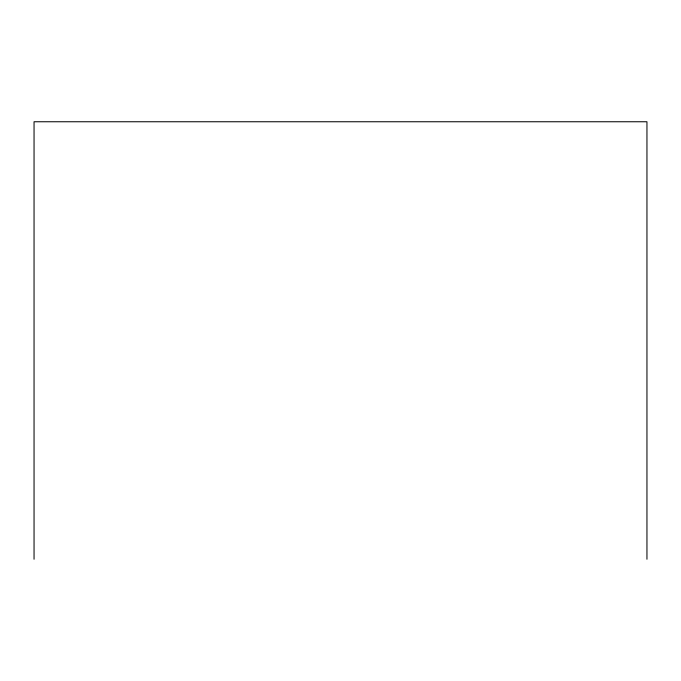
<?xml version="1.0" encoding="UTF-8"?>
<svg xmlns="http://www.w3.org/2000/svg" width="681" height="681" viewBox="0 0 681 681"><rect width="100%" height="100%" fill="white"/><g stroke="black" fill="none" stroke-linecap="round" stroke-linejoin="round"><path stroke-width="1.02" d="M646.95 559.246L646.95 121.754L34.05 121.754L34.05 559.246"/></g></svg>
